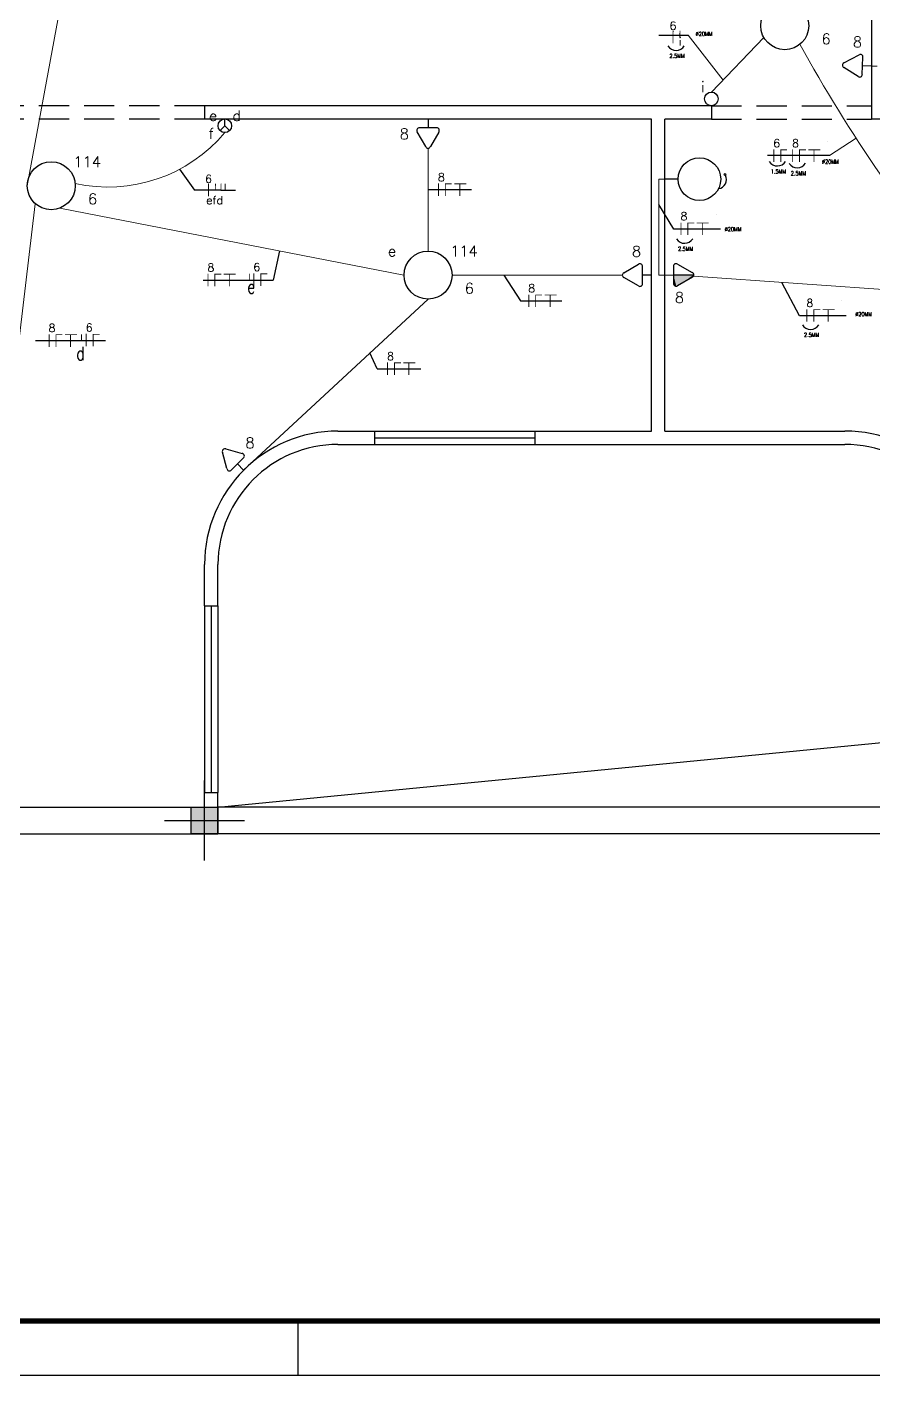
# Model space of a CAD drawing. Header units: metres. Extents: x 2426 to 5032, y 1997 to 4035.
# Drawn here: x 2498.74 to 2512.79, y 1996.88 to 2019.25 of the extents above; entities that cross this region are included whole.
import ezdxf
from ezdxf.enums import TextEntityAlignment as Align

# ---------------------------------------------------------------- set-up
doc = ezdxf.new("R2010")
doc.units = ezdxf.units.M
doc.linetypes.add('Contínuo', pattern=[0])
doc.linetypes.add('DASHED', pattern=[0.75, 0.5, -0.25])
for name, color, linetype in [('10', 10, 'Continuous'), ('2', 4, 'Continuous'), ('4', 136, 'Continuous'), ('Acessorios', 4, 'Continuous'), ('ALVENARIA', 7, 'Continuous'), ('ARQ-FOLHA', 7, 'Continuous'), ('CIRCUITOS', 250, 'Continuous'), ('ILUMINAÇÃO', 1, 'Contínuo'), ('INTERRUPTORES', 1, 'Continuous'), ('TOMADAS-ENERGIA', 1, 'Continuous')]:
    doc.layers.add(name, color=color, linetype=linetype)
doc.layers.add('ELETRODUTOS', color=5, linetype='Continuous', lineweight=20)
doc.layers.add('SEÇÃO', color=250, linetype='Contínuo', lineweight=30)
doc.styles.add('ROMAND', font='romand__.ttf', dxfattribs={"width": 0.75})
doc.styles.add('ROMANS', font='ROMANS.shx', dxfattribs={"width": 0.8, "height": 0.1})

# ---------------------------------------------------------------- blocks, each defined once
blk = doc.blocks.new('FOLHA A2')
at = {"layer": 'ARQ-FOLHA'}
for p, q in [((224, -420), (224, -410)), ((0, -420), (594, -420))]:
    blk.add_line(p, q, dxfattribs=at)
at = {"layer": 'ARQ-FOLHA', "const_width": 1}
blk.add_lwpolyline([(25, -410), (584, -410), (584, -10), (25, -10), (25, -410)], dxfattribs=at)
blk = doc.blocks.new('st')
at = {"layer": '2'}
h = blk.add_hatch(color=256, dxfattribs=at)
h.paths.add_polyline_path([(0, 10), (0, 0), (10, 0), (10, 10)])
h.paths.add_polyline_path([(-10, 10), (-10, 0), (0, 0), (0, 10)])
h.paths.add_polyline_path([(-10, 0), (-10, -10), (0, -10), (0, 0)])
h.paths.add_polyline_path([(0, 0), (0, -10), (10, -10), (10, 0)])
at = {"layer": '10'}
for p, q in [((0, 30), (0, -30)), ((-30, 0), (30, 0))]:
    blk.add_line(p, q, dxfattribs=at)
at = {"layer": '4'}
blk.add_lwpolyline([(-10, -10), (-10, 10), (10, 10), (10, -10)], close=True, dxfattribs=at)
blk = doc.blocks.new('A$C0BD3781F')
blk.add_circle((0.36, 0.36), 0.36)
at = {"style": 'ROMANS', "flags": 8}
for tag, p in [('001', (0.188, 0.472)), ('009', (0.502, 0.474)), ('020', (0.356, 0.232))]:
    blk.add_attdef(tag, text='', height=0.16, dxfattribs=at).set_placement(p, align=Align.MIDDLE_CENTER)
blk = doc.blocks.new('TEBAI01')
for p, q in [((-1.62, 1.95), (-0.35, 4.14)), ((0.35, 4.14), (1.63, 1.92)), ((-1.3, 1.32), (1.28, 1.32)), ((0, 0), (0, 1.32))]:
    blk.add_line(p, q)
for centre, start, end in [((0, 3.97), 26.0479, 153.9521), ((-1.3, 1.71), 143.1332, 270.777), ((1.3, 1.71), 267.1811, 32.5689)]:
    blk.add_arc(centre, 0.393, start, end)
at = {"style": 'ROMANS', "flags": 8}
for tag, p in [('020', (-5.03, 2.2)), ('001', (3.56, 2.23))]:
    blk.add_attdef(tag, text='', height=1.6, dxfattribs=at).set_placement(p, align=Align.MIDDLE_CENTER)
blk = doc.blocks.new('Ir3s03')
for p, q in [((0, 1.02), (0, 2.03)), ((0, 1.02), (-0.72, 0.3)), ((0.72, 0.3), (0, 1.02)), ((0, 1.02), (0, 1.02))]:
    blk.add_line(p, q)
blk.add_circle((0, 1.02), 1.02)
at = {"style": 'ROMANS', "flags": 8}
for tag, p in [('030', (-1.77, 2.54)), ('009', (1.79, 2.54)), ('031', (-2.03, -0.12))]:
    blk.add_attdef(tag, text='', height=1.6, dxfattribs=at).set_placement(p, align=Align.MIDDLE_CENTER)
blk = doc.blocks.new('FNT')
at = {"const_width": 0.24}
for points in [[(0.12, 1.68), (0.12, -1.68)], [(1.84, 1.56), (3.68, 1.56)], [(1.96, 1.44), (1.96, -1.68)], [(4.32, 1.56), (7.52, 1.56)], [(5.8, 1.44), (5.8, -1.68)]]:
    blk.add_lwpolyline(points, dxfattribs=at)
at = {"style": 'ROMANS', "flags": 8}
blk.add_attdef('001', text='', height=1.6, dxfattribs=at).set_placement((0.89, 3.34), align=Align.MIDDLE_CENTER)
blk = doc.blocks.new('A$C27EA2FDF')
at = {"const_width": 0.009}
for points in [[(0.04, 0.126), (0.04, 0)], [(0.104, 0.121), (0.173, 0.121)], [(0.109, 0.117), (0.109, 0)]]:
    blk.add_lwpolyline(points, dxfattribs=at)
at = {"style": 'ROMANS', "flags": 8}
blk.add_attdef('001', text='', height=0.06, dxfattribs=at).set_placement((0.069, 0.188), align=Align.MIDDLE_CENTER)
blk = doc.blocks.new('A$C3508442B')
at = {"const_width": 0.024}
for points in [[(0.227, 0.043), (0.392, 0.012)], [(0.262, 0.224), (0.592, 0.161)]]:
    blk.add_lwpolyline(points, dxfattribs=at)
at = {"style": 'ROMANS', "flags": 8}
for tag, p in [('001', (0.105, 0.258)), ('009', (0.634, 0.329))]:
    blk.add_attdef(tag, text='', height=0.16, rotation=79, dxfattribs=at).set_placement(p, align=Align.MIDDLE_CENTER)
blk = doc.blocks.new('TEMED02')
for p, q in [((-1.62, 1.95), (-0.35, 4.14)), ((0, 1.32), (0, 4.36)), ((0.35, 4.14), (1.63, 1.92)), ((-1.3, 1.32), (1.28, 1.32)), ((0, 0), (0, 1.32))]:
    blk.add_line(p, q)
for centre, start, end in [((0, 3.97), 26.0479, 153.9521), ((-1.3, 1.71), 143.1332, 270.777), ((1.3, 1.71), 267.1811, 32.5689)]:
    blk.add_arc(centre, 0.393, start, end)
at = {"linetype": 'Continuous'}
for points in [[(0, 4.36), (1.63, 1.92), (0.21, 4.3)], [(1.63, 1.92), (0, 4.36), (1.69, 1.72)], [(0, 1.32), (1.69, 1.72), (0, 4.36)], [(0.35, 4.14), (0.21, 4.3), (1.63, 1.92)], [(1.69, 1.72), (0, 1.32), (1.64, 1.52)], [(1.28, 1.32), (1.64, 1.52), (0, 1.32)], [(1.64, 1.52), (1.28, 1.32), (1.49, 1.37)]]:
    blk.add_solid(points, dxfattribs=at)
at = {"style": 'ROMANS', "flags": 8}
for tag, p in [('020', (-4.96, 2.19)), ('001', (3.39, 2.17))]:
    blk.add_attdef(tag, text='', height=1.6, dxfattribs=at).set_placement(p, align=Align.MIDDLE_CENTER)
blk = doc.blocks.new('Tgcig02')
blk.add_line((0, 1), (0, 0))
for centre, radius in [((0, 2.6), 1.6), ((-0.35, 4.52), 0.0696)]:
    blk.add_circle(centre, radius)
blk.add_arc((0.03, 3.95), 0.686, 7.0471, 118.0951)
blk = doc.blocks.new('Ir1s01')
blk.add_circle((0, 1.02), 1.02)
at = {"style": 'ROMANS', "flags": 8}
blk.add_attdef('009', text='', height=1.6, dxfattribs=at).set_placement((1.81, 2.29), align=Align.MIDDLE_CENTER)

msp = doc.modelspace()

# ---------------------------------------------------------------- linework, layer by layer
at = {"layer": 'Acessorios', "linetype": 'DASHED'}
for p, q in [((2501.691, 2017.945), (2496.6, 2017.945)), ((2510.103, 2017.945), (2512.759, 2017.945)), ((2501.691, 2017.724), (2496.6, 2017.724)), ((2510.103, 2017.724), (2512.759, 2017.724))]:
    msp.add_line(p, q, dxfattribs=at)
at = {"layer": 'Acessorios'}
for p, q in [((2504.513, 2012.544), (2507.17, 2012.544)), ((2504.513, 2012.433), (2507.17, 2012.433)), ((2504.513, 2012.323), (2507.17, 2012.323)), ((2501.691, 2009.644), (2501.691, 2006.545)), ((2501.802, 2009.644), (2501.802, 2006.545)), ((2501.912, 2009.644), (2501.912, 2006.545)), ((2514.309, 2006.301), (2501.912, 2006.301)), ((2514.309, 2005.859), (2501.912, 2005.859))]:
    msp.add_line(p, q, dxfattribs=at)
at = {"layer": 'ALVENARIA'}
for p, q in [((2512.759, 2025.56), (2512.759, 2017.724)), ((2510.103, 2017.945), (2501.691, 2017.945)), ((2501.691, 2017.945), (2501.691, 2017.724)), ((2510.103, 2017.945), (2510.103, 2017.724)), ((2509.107, 2017.724), (2501.691, 2017.724)), ((2509.107, 2012.544), (2509.107, 2017.724)), ((2510.103, 2017.724), (2509.328, 2017.724)), ((2509.328, 2012.544), (2509.328, 2017.724)), ((2518.293, 2017.724), (2512.759, 2017.724)), ((2503.905, 2012.544), (2504.513, 2012.544)), ((2504.513, 2012.544), (2504.513, 2012.323)), ((2507.17, 2012.544), (2507.17, 2012.323)), ((2507.17, 2012.544), (2509.107, 2012.544)), ((2509.328, 2012.544), (2512.317, 2012.544)), ((2503.905, 2012.323), (2504.513, 2012.323)), ((2507.17, 2012.323), (2512.317, 2012.323)), ((2501.691, 2009.644), (2501.691, 2010.33)), ((2501.912, 2009.644), (2501.912, 2010.33)), ((2501.691, 2009.644), (2501.912, 2009.644)), ((2501.912, 2006.301), (2513.217, 2007.402)), ((2501.691, 2006.301), (2501.691, 2006.545)), ((2501.691, 2006.545), (2501.912, 2006.545)), ((2501.912, 2005.859), (2501.912, 2006.545)), ((2488.409, 2006.301), (2501.691, 2006.301)), ((2487.966, 2005.859), (2501.912, 2005.859))]:
    msp.add_line(p, q, dxfattribs=at)
for centre, radius, start, end in [((2503.905, 2010.33), 2.214, 90, 180), ((2512.317, 2010.33), 2.214, 0, 90), ((2503.905, 2010.33), 1.992, 90, 180), ((2512.317, 2010.33), 1.992, 0, 90)]:
    msp.add_arc(centre, radius, start, end, dxfattribs=at)
at = {"layer": 'CIRCUITOS'}
for p, q in [((2509.229, 2019.116), (2509.717, 2019.116)), ((2512.035, 2017.359), (2512.035, 2017.359)), ((2512.063, 2017.12), (2511.032, 2017.12)), ((2501.277, 2016.891), (2501.525, 2016.546)), ((2501.963, 2016.546), (2501.525, 2016.546)), ((2501.963, 2016.546), (2502.205, 2016.546)), ((2505.399, 2016.552), (2505.399, 2016.552)), ((2505.399, 2016.552), (2506.122, 2016.552)), ((2509.477, 2015.895), (2509.228, 2016.308)), ((2510.182, 2016.145), (2510.182, 2016.145)), ((2510.253, 2015.895), (2509.477, 2015.895)), ((2502.934, 2015.536), (2502.827, 2015.052)), ((2501.667, 2015.052), (2502.827, 2015.052)), ((2506.66, 2015.134), (2506.934, 2014.707)), ((2511.565, 2014.456), (2511.274, 2015.013)), ((2506.934, 2014.707), (2507.621, 2014.707)), ((2512.27, 2014.706), (2512.27, 2014.706)), ((2512.34, 2014.456), (2511.565, 2014.456)), ((2498.884, 2014.047), (2500.044, 2014.047)), ((2504.555, 2013.579), (2504.436, 2013.841)), ((2504.555, 2013.579), (2504.555, 2013.579)), ((2504.555, 2013.579), (2505.278, 2013.579))]:
    msp.add_line(p, q, dxfattribs=at)
at = {"layer": 'CIRCUITOS', "lineweight": 5, "ltscale": 10}
for p, q in [((2509.717, 2019.116), (2510.297, 2018.372)), ((2512.063, 2017.12), (2512.505, 2017.406))]:
    msp.add_line(p, q, dxfattribs=at)
at = {"layer": 'CIRCUITOS', "const_width": 0.0149}
for points in [[(2501.964, 2016.651), (2501.963, 2016.546)], [(2502.033, 2016.651), (2502.033, 2016.546)], [(2502.434, 2015.156), (2502.434, 2015.051)], [(2499.648, 2014.152), (2499.647, 2014.047)]]:
    msp.add_lwpolyline(points, dxfattribs=at)
at = {"layer": 'ELETRODUTOS'}
for p, q in [((2499.964, 2023.236), (2498.747, 2016.617)), ((2505.399, 2017.241), (2505.399, 2015.532)), ((2509.228, 2015.133), (2509.228, 2016.726)), ((2509.228, 2016.726), (2509.328, 2016.726)), ((2498.881, 2016.319), (2498.094, 2009.785)), ((2499.288, 2016.245), (2505, 2015.134)), ((2505.797, 2015.134), (2508.624, 2015.134)), ((2509.328, 2015.134), (2509.228, 2015.133)), ((2509.804, 2015.116), (2514.439, 2014.791)), ((2505.399, 2014.735), (2502.339, 2011.896))]:
    msp.add_line(p, q, dxfattribs=at)
at = {"layer": 'ELETRODUTOS', "lineweight": 5, "ltscale": 10}
for p, q in [((2510.973, 2019.078), (2510.103, 2018.17)), ((2512.759, 2018.602), (2512.854, 2018.602))]:
    msp.add_line(p, q, dxfattribs=at)
at = {"layer": 'ELETRODUTOS'}
for centre, radius, start, end in [((2534.4, 2031.577), 26.081, 208.92, 220.0613), ((2500.087, 2019.128), 2.534, 257.5879, 319.9822)]:
    msp.add_arc(centre, radius, start, end, dxfattribs=at)
at = {"layer": 'SEÇÃO'}
for centre in [(2509.516, 2019.02), (2511.198, 2017.103), (2511.529, 2017.071), (2509.658, 2015.819), (2511.748, 2014.39)]:
    msp.add_arc(centre, 0.158, 211.9194, 329.0111, dxfattribs=at)

# ---------------------------------------------------------------- block references
at = {"layer": 'ALVENARIA', "xscale": 0.02213652184725244, "yscale": 0.02213652184725244, "zscale": 0.02213652184725244, "rotation": 89.99999999999999}
msp.add_blockref('st', (2501.691, 2006.08), dxfattribs=at)
at = {"layer": 'ARQ-FOLHA', "xscale": 0.08944633452801547, "yscale": 0.08944633452801547, "zscale": 0.08944633452801547}
msp.add_blockref('FOLHA A2', (2483.206, 2034.444), dxfattribs=at)
at = {"layer": 'CIRCUITOS', "lineweight": 30}
ref = msp.add_blockref('A$C3508442B', (2509.635, 2019.325), dxfattribs=dict(at, xscale=-0.6225896769539736, yscale=0.6225896769539745, zscale=0.6225896769539745, rotation=78.7512890459185))
ref.add_attrib('009', 'i', dxfattribs={"layer": '0', "height": 0.133, "rotation": 359.7513, "style": 'ROMANS', "flags": 8}).set_placement((2509.583, 2019.012), align=Align.MIDDLE_CENTER)
ref.add_attrib('001', '6', dxfattribs={"layer": '0', "height": 0.133, "style": 'ROMANS', "flags": 8}).set_placement((2509.465, 2019.273), align=Align.MIDDLE_CENTER)
at = {"layer": 'CIRCUITOS'}
ref = msp.add_blockref('A$C27EA2FDF', (2511.073, 2017.011), dxfattribs=dict(at, xscale=1.660239138543933, yscale=1.660239138543933, zscale=1.660239138543933))
ref.add_attrib('001', '6', dxfattribs={"layer": '0', "height": 0.133, "style": 'ROMANS', "flags": 8}).set_placement((2511.186, 2017.323), align=Align.MIDDLE_CENTER)
at = {"layer": 'CIRCUITOS', "lineweight": 30}
ref = msp.add_blockref('FNT', (2511.444, 2017.115), dxfattribs=dict(at, xscale=0.06225896769449148, yscale=0.06225896769449148, zscale=0.06225896769449148))
ref.add_attrib('001', '8', dxfattribs={"layer": '0', "height": 0.133, "style": 'ROMANS', "flags": 8}).set_placement((2511.5, 2017.323), align=Align.MIDDLE_CENTER)
ref = msp.add_blockref('A$C3508442B', (2501.924, 2016.783), dxfattribs=dict(at, xscale=-0.6225896769539736, yscale=0.6225896769539745, zscale=0.6225896769539745, rotation=78.7512890459185))
ref.add_attrib('009', 'efd', dxfattribs={"layer": '0', "height": 0.1328, "rotation": 359.7513, "style": 'ROMANS', "flags": 8}).set_placement((2501.718, 2016.271), align=Align.BOTTOM_LEFT)
ref.add_attrib('001', '6', dxfattribs={"layer": '0', "height": 0.133, "style": 'ROMANS', "flags": 8}).set_placement((2501.754, 2016.731), align=Align.MIDDLE_CENTER)
ref = msp.add_blockref('FNT', (2505.565, 2016.552), dxfattribs=dict(at, xscale=0.06225896769449148, yscale=0.06225896769449148, zscale=0.06225896769449148))
ref.add_attrib('001', '8', dxfattribs={"layer": '0', "height": 0.133, "style": 'ROMANS', "flags": 8}).set_placement((2505.621, 2016.76), align=Align.MIDDLE_CENTER)
ref = msp.add_blockref('FNT', (2509.591, 2015.902), dxfattribs=dict(at, xscale=0.06225896769449148, yscale=0.06225896769449148, zscale=0.06225896769449148))
ref.add_attrib('001', '8', dxfattribs={"layer": '0', "height": 0.133, "style": 'ROMANS', "flags": 8}).set_placement((2509.647, 2016.11), align=Align.MIDDLE_CENTER)
ref = msp.add_blockref('FNT', (2501.74, 2015.052), dxfattribs=dict(at, xscale=0.06225896769449148, yscale=0.06225896769449148, zscale=0.06225896769449148))
ref.add_attrib('001', '8', dxfattribs={"layer": '0', "height": 0.133, "style": 'ROMANS', "flags": 8}).set_placement((2501.796, 2015.26), align=Align.MIDDLE_CENTER)
at = {"layer": 'CIRCUITOS'}
ref = msp.add_blockref('A$C27EA2FDF', (2502.443, 2014.955), dxfattribs=dict(at, xscale=1.660239138543933, yscale=1.660239138543933, zscale=1.660239138543933))
ref.add_attrib('001', '6', dxfattribs={"layer": '0', "height": 0.133, "style": 'ROMANS', "flags": 8}).set_placement((2502.556, 2015.267), align=Align.MIDDLE_CENTER)
at = {"layer": 'CIRCUITOS', "lineweight": 30}
ref = msp.add_blockref('FNT', (2507.064, 2014.707), dxfattribs=dict(at, xscale=0.06225896769449148, yscale=0.06225896769449148, zscale=0.06225896769449148))
ref.add_attrib('001', '8', dxfattribs={"layer": '0', "height": 0.133, "style": 'ROMANS', "flags": 8}).set_placement((2507.12, 2014.915), align=Align.MIDDLE_CENTER)
ref = msp.add_blockref('FNT', (2511.679, 2014.463), dxfattribs=dict(at, xscale=0.06225896769449148, yscale=0.06225896769449148, zscale=0.06225896769449148))
ref.add_attrib('001', '8', dxfattribs={"layer": '0', "height": 0.133, "style": 'ROMANS', "flags": 8}).set_placement((2511.735, 2014.671), align=Align.MIDDLE_CENTER)
ref = msp.add_blockref('FNT', (2499.103, 2014.047), dxfattribs=dict(at, xscale=0.06225896769449148, yscale=0.06225896769449148, zscale=0.06225896769449148))
ref.add_attrib('001', '8', dxfattribs={"layer": '0', "height": 0.133, "style": 'ROMANS', "flags": 8}).set_placement((2499.158, 2014.256), align=Align.MIDDLE_CENTER)
at = {"layer": 'CIRCUITOS'}
ref = msp.add_blockref('A$C27EA2FDF', (2499.66, 2013.95), dxfattribs=dict(at, xscale=1.660239138543933, yscale=1.660239138543933, zscale=1.660239138543933))
ref.add_attrib('001', '6', dxfattribs={"layer": '0', "height": 0.133, "style": 'ROMANS', "flags": 8}).set_placement((2499.774, 2014.263), align=Align.MIDDLE_CENTER)
at = {"layer": 'CIRCUITOS', "lineweight": 30}
ref = msp.add_blockref('FNT', (2504.721, 2013.579), dxfattribs=dict(at, xscale=0.06225896769449148, yscale=0.06225896769449148, zscale=0.06225896769449148))
ref.add_attrib('001', '8', dxfattribs={"layer": '0', "height": 0.133, "style": 'ROMANS', "flags": 8}).set_placement((2504.777, 2013.787), align=Align.MIDDLE_CENTER)
at = {"layer": 'ILUMINAÇÃO'}
ref = msp.add_blockref('A$C0BD3781F', (2510.922, 2018.875), dxfattribs=dict(at, xscale=1.106826092362622, yscale=1.106826092362622, zscale=1.106826092362622))
ref.add_attrib('020', '6', dxfattribs={"layer": '0', "height": 0.177, "style": 'ROMANS', "flags": 8}).set_placement((2512.007, 2019.054), align=Align.MIDDLE_CENTER)
ref.add_attrib('009', '100', dxfattribs={"layer": '0', "height": 0.1771, "style": 'ROMANS', "flags": 8}).set_placement((2511.918, 2019.672), align=Align.MIDDLE_CENTER)
ref.add_attrib('001', 'i', dxfattribs={"layer": '0', "height": 0.177, "style": 'ROMANS', "flags": 8}).set_placement((2510.723, 2019.672), align=Align.MIDDLE_CENTER)
ref = msp.add_blockref('A$C0BD3781F', (2498.747, 2016.219), dxfattribs=dict(at, xscale=1.106826092362622, yscale=1.106826092362622, zscale=1.106826092362622))
ref.add_attrib('020', '6', dxfattribs={"layer": '0', "height": 0.177, "style": 'ROMANS', "flags": 8}).set_placement((2499.832, 2016.398), align=Align.MIDDLE_CENTER)
ref.add_attrib('009', '114', dxfattribs={"layer": '0', "height": 0.1771, "style": 'ROMANS', "flags": 8}).set_placement((2499.743, 2017.016), align=Align.MIDDLE_CENTER)
ref.add_attrib('001', 'f', dxfattribs={"layer": '0', "height": 0.177, "style": 'ROMANS', "flags": 8}).set_placement((2498.548, 2017.016), align=Align.MIDDLE_CENTER)
ref = msp.add_blockref('A$C0BD3781F', (2505.001, 2014.735), dxfattribs=dict(at, xscale=1.106826092362622, yscale=1.106826092362622, zscale=1.106826092362622))
ref.add_attrib('020', '6', dxfattribs={"layer": '0', "height": 0.177, "style": 'ROMANS', "flags": 8}).set_placement((2506.085, 2014.915), align=Align.MIDDLE_CENTER)
ref.add_attrib('009', '114', dxfattribs={"layer": '0', "height": 0.1771, "style": 'ROMANS', "flags": 8}).set_placement((2505.997, 2015.532), align=Align.MIDDLE_CENTER)
ref.add_attrib('001', 'e', dxfattribs={"layer": '0', "height": 0.177, "style": 'ROMANS', "flags": 8}).set_placement((2504.801, 2015.532), align=Align.MIDDLE_CENTER)
at = {"layer": 'INTERRUPTORES'}
ref = msp.add_blockref('Ir1s01', (2510.215, 2018.058), dxfattribs=dict(at, xscale=0.1106826092366648, yscale=0.1106826092366648, zscale=0.1106826092366648, rotation=89.99999999999999))
ref.add_attrib('009', 'i', dxfattribs={"layer": '0', "height": 0.177, "style": 'ROMANS', "flags": 8}).set_placement((2509.961, 2018.258), align=Align.MIDDLE_CENTER)
ref = msp.add_blockref('Ir3s03', (2502.027, 2017.499), dxfattribs=dict(at, xscale=0.1106826092362622, yscale=0.1106826092362622, zscale=0.1106826092362622))
ref.add_attrib('009', 'd', dxfattribs={"layer": '0', "height": 0.177, "style": 'ROMANS'}).set_placement((2502.225, 2017.78), align=Align.MIDDLE_CENTER)
ref.add_attrib('030', 'e', dxfattribs={"layer": '0', "height": 0.177, "style": 'ROMANS'}).set_placement((2501.831, 2017.78), align=Align.MIDDLE_CENTER)
ref.add_attrib('031', 'f', dxfattribs={"layer": '0', "height": 0.177, "style": 'ROMANS'}).set_placement((2501.803, 2017.485), align=Align.MIDDLE_CENTER)
at = {"layer": 'TOMADAS-ENERGIA'}
ref = msp.add_blockref('TEBAI01', (2512.759, 2018.602), dxfattribs=dict(at, xscale=0.1106826093393434, yscale=0.1106826093393434, zscale=0.1106826093393434, rotation=87.95749971273518))
ref.add_attrib('001', '8', dxfattribs={"layer": '0', "height": 0.177, "style": 'ROMANS', "flags": 8}).set_placement((2512.527, 2019.004), align=Align.MIDDLE_CENTER)
ref = msp.add_blockref('TEBAI01', (2505.399, 2017.724), dxfattribs=dict(at, xscale=0.1106826093393434, yscale=0.1106826093393434, zscale=0.1106826093393434, rotation=180))
ref.add_attrib('001', '8', dxfattribs={"layer": '0', "height": 0.177, "style": 'ROMANS', "flags": 8}).set_placement((2505.005, 2017.477), align=Align.MIDDLE_CENTER)
at = {"layer": 'TOMADAS-ENERGIA', "xscale": 0.2213652184725244, "yscale": 0.2213652184725244, "zscale": 0.2213652184725244, "rotation": 269.9999999999999}
msp.add_blockref('Tgcig02', (2509.328, 2016.726), dxfattribs=at)
at = {"layer": 'TOMADAS-ENERGIA'}
ref = msp.add_blockref('TEBAI01', (2509.107, 2015.134), dxfattribs=dict(at, xscale=0.1106826093393434, yscale=0.1106826093393434, zscale=0.1106826093393434, rotation=89.99999999999999))
ref.add_attrib('001', '8', dxfattribs={"layer": '0', "height": 0.177, "style": 'ROMANS', "flags": 8}).set_placement((2508.86, 2015.528), align=Align.MIDDLE_CENTER)
ref = msp.add_blockref('TEMED02', (2509.328, 2015.134), dxfattribs=dict(at, xscale=0.1106826093393433, yscale=0.1106826093393433, zscale=0.1106826093393433, rotation=270.5747623271489))
ref.add_attrib('001', '8', dxfattribs={"layer": '0', "height": 0.177, "style": 'ROMANS', "flags": 8}).set_placement((2509.572, 2014.761), align=Align.MIDDLE_CENTER)
ref = msp.add_blockref('TEBAI01', (2502.339, 2011.896), dxfattribs=dict(at, xscale=0.1106826093393434, yscale=0.1106826093393434, zscale=0.1106826093393434, rotation=44.99999999999999))
ref.add_attrib('001', '8', dxfattribs={"layer": '0', "height": 0.177, "style": 'ROMANS', "flags": 8}).set_placement((2502.444, 2012.349), align=Align.MIDDLE_CENTER)

# ---------------------------------------------------------------- texts
at = {"layer": 'CIRCUITOS', "char_height": 0.221, "attachment_point": 1, "style": 'ROMANS'}
for s, insert in [('e', (2502.396, 2015.052)), ('d', (2499.558, 2013.943))]:
    msp.add_mtext_dynamic_manual_height_columns(s, width=0.24315, gutter_width=1.107, heights=[0], dxfattribs=dict(at, insert=insert))
at = {"layer": 'SEÇÃO', "style": 'ROMAND', "width": 0.75}
for s, p in [('%%C20MM', (2509.842, 2019.082)), ('2.5MM', (2509.407, 2018.717)), ('%%C20MM', (2511.938, 2016.961)), ('1.5MM', (2511.089, 2016.799)), ('2.5MM', (2511.421, 2016.768)), ('%%C20MM', (2510.324, 2015.84)), ('2.5MM', (2509.549, 2015.515)), ('%%C20MM', (2512.49, 2014.429)), ('2.5MM', (2511.639, 2014.086))]:
    msp.add_text(s, height=0.0685, dxfattribs=at).set_placement(p, align=Align.BOTTOM_LEFT)

doc.saveas('drawing.dxf')
